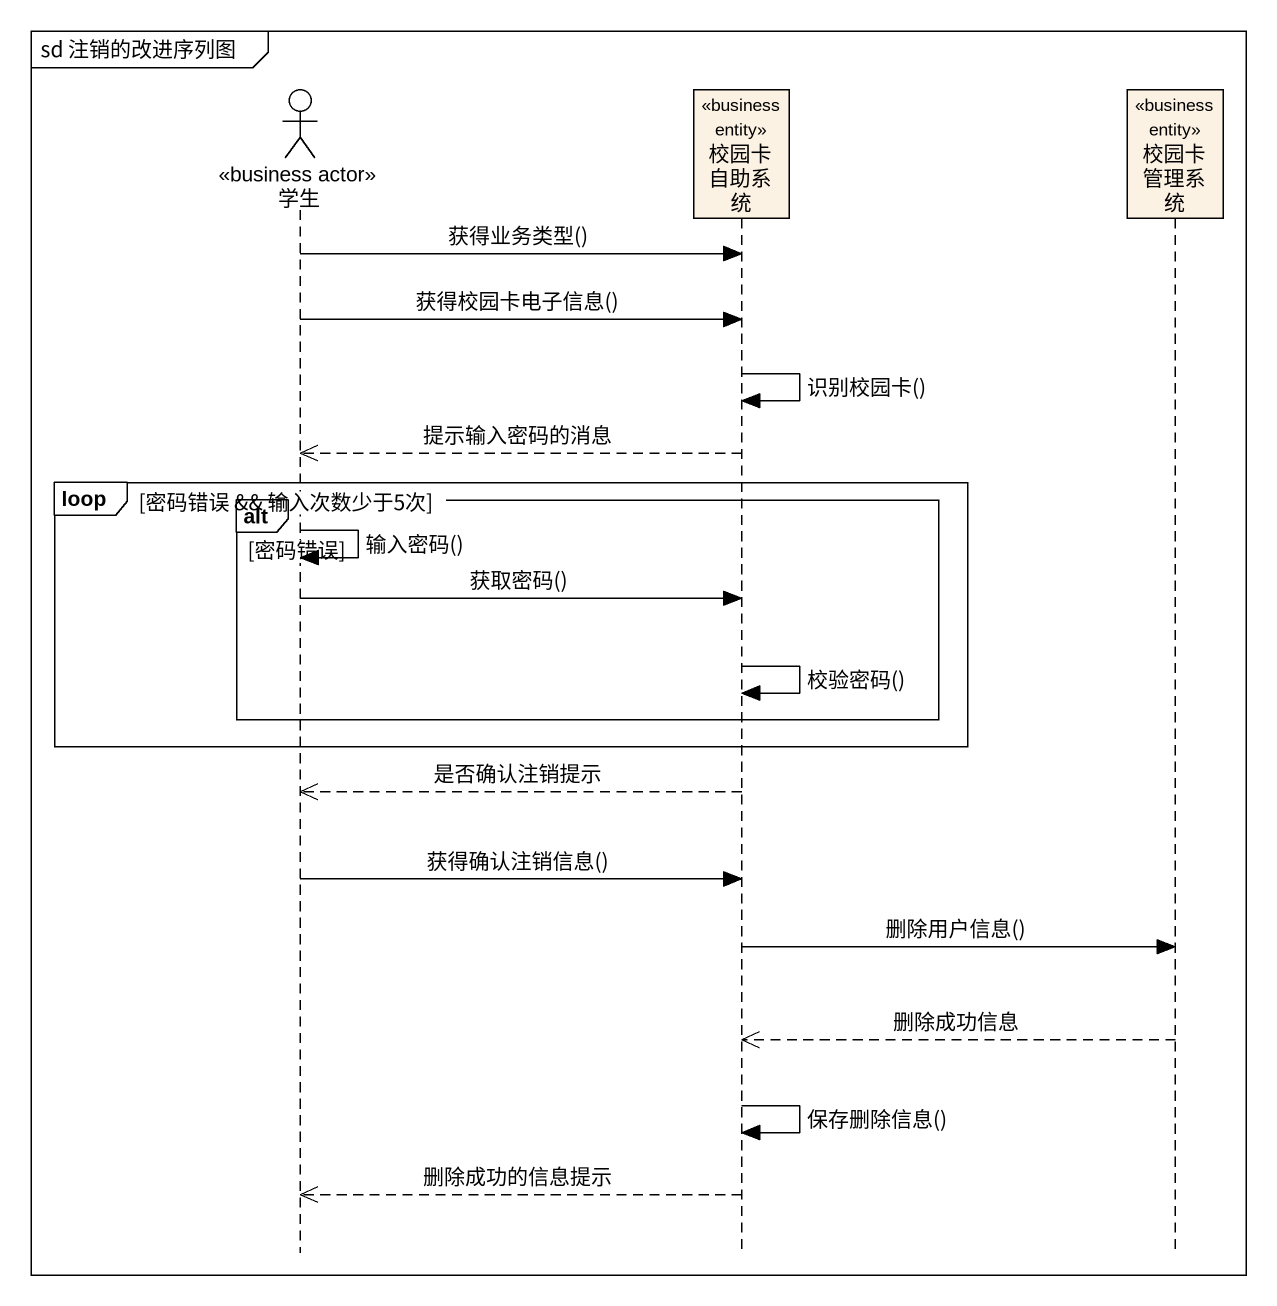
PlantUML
@startuml
mainframe sd 注销的改进序列图
hide footbox
actor 学生 <<business actor>>
participant 校园卡自助系统 <<business entity>>
participant 校园卡管理系统 <<business entity>>

学生 -> 校园卡自助系统 : 获得业务类型()
学生 -> 校园卡自助系统 : 获得校园卡电子信息()
校园卡自助系统 -> 校园卡自助系统 : 识别校园卡()
校园卡自助系统 -->> 学生 : 提示输入密码的消息
loop 密码错误 && 输入次数少于5次
  alt 密码错误
    学生 -> 学生 : 输入密码()
    学生 -> 校园卡自助系统 : 获取密码()
    校园卡自助系统 -> 校园卡自助系统 : 校验密码()
  end
end
校园卡自助系统 -->> 学生 : 是否确认注销提示
学生 -> 校园卡自助系统 : 获得确认注销信息()
校园卡自助系统 -> 校园卡管理系统 : 删除用户信息()
校园卡管理系统 -->> 校园卡自助系统 : 删除成功信息
校园卡自助系统 -> 校园卡自助系统 : 保存删除信息()
校园卡自助系统 -->> 学生 : 删除成功的信息提示
@enduml
